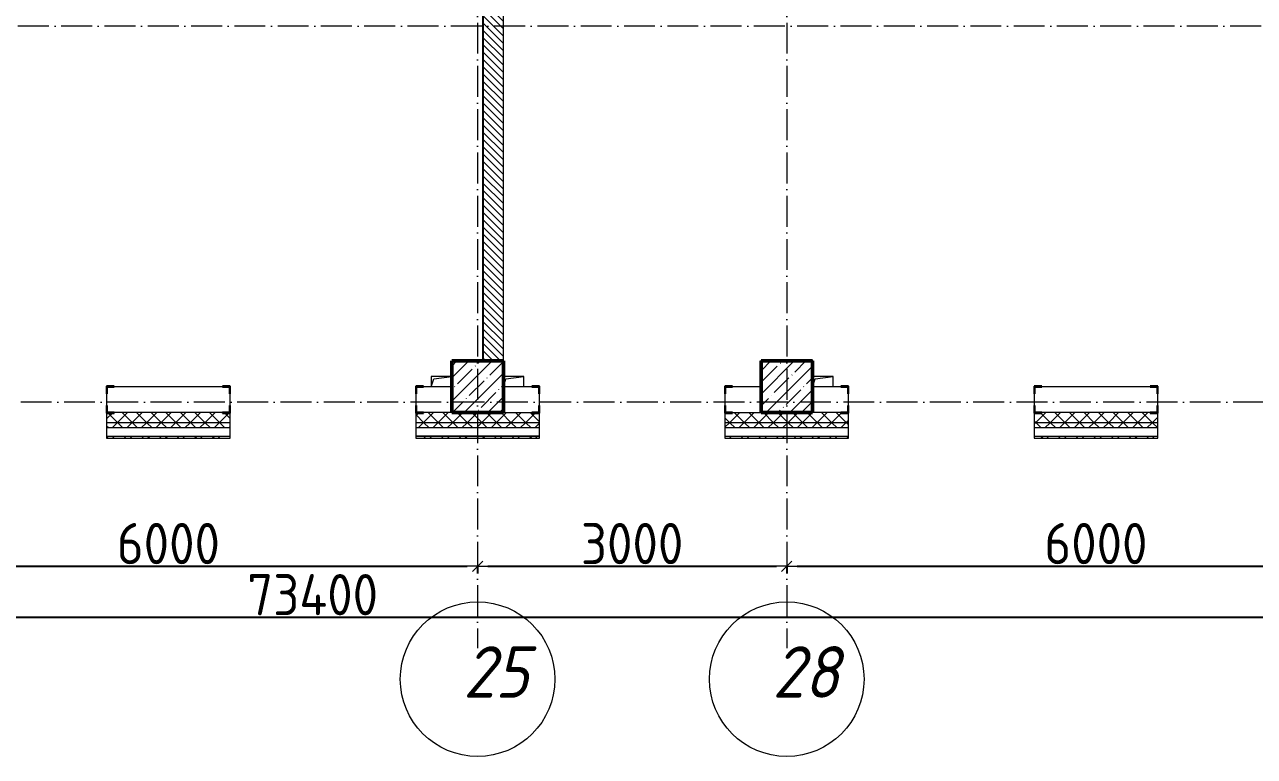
# Model space of a CAD drawing. Header units: millimetres. Extents: x -401725 to 250493, y 305116 to 802890.
# Drawn here: x 15963 to 27896, y 510858 to 517963 of the extents above; entities that cross this region are included whole.
import ezdxf

# ---------------------------------------------------------------- set-up
doc = ezdxf.new("R2010")
doc.units = ezdxf.units.MM
doc.linetypes.add('50_200_ШТРИХ_1Т_ш5_п1_п1_', pattern=[700, 500, -100, 0, -100])
for name, color, linetype, lineweight in [('A-____-____-DIMS', 7, 'Continuous', 9), ('A-GENM-____-MCUT', 7, 'Continuous', 25), ('A-GENM-____-OTLN', 7, 'Continuous', 9), ('A-GENM-____-OTLN-1', 7, 'Continuous', 25), ('A-WALL-____-MCUT', 7, 'Continuous', 13), ('A-WALL-____-MCUT-1', 7, 'Continuous', 9), ('A-WALL-____-PATT-1', 7, 'Continuous', 9), ('A-WALL-FNSH-MCUT-1', 7, 'Continuous', 9), ('S-COLS-____-MCUT', 7, 'Continuous', 50), ('S-COLS-____-OTLN', 7, 'Continuous', 9), ('S-GRID-____-IDEN', 7, 'Continuous', 9), ('S-GRID-____-OTLN-1', 7, '50_200_ШТРИХ_1Т_ш5_п1_п1_', 9)]:
    doc.layers.add(name, color=color, linetype=linetype, lineweight=lineweight)
doc.styles.add('ISOCPEUR_I_9', font='isocpeui.ttf', dxfattribs={"width": 0.9, "height": 250})
doc.styles.add('СПДС', font='isocpeur.ttf', dxfattribs={"width": 0.9})
doc.dimstyles.new('Размера А3', dxfattribs={"dimtxt": 200, "dimasz": 100, "dimexe": 70, "dimexo": 100, "dimgap": 20, "dimtad": 1, "dimdec": 0, "dimrnd": 10, "dimzin": 0, "dimdsep": 46, "dimtxsty": 'СПДС', "dimblk": 'ARROWHEAD_6', "dimcen": 1, "dimclrd": 256, "dimclre": 256, "dimclrt": 256, "dimazin": 0, "dimtfac": 1, "dimtdec": 0, "dimtmove": 2, "dimatfit": 3, "dimfxl": 1, "dimtolj": 1, "dimtzin": 0, "dimarcsym": 0})
pattern_1 = [(45, (-15591.66, 459015.94), (-70.71068, 70.71068), []), (135, (-15591.66, 459015.94), (-70.71068, -70.71068), [])]

# ---------------------------------------------------------------- blocks, each defined once
blk = doc.blocks.new('BSC_Колонна _Прямоугольная - 500х500-V13-АР1_План отверстий 2 этажа в осях 1-64_Ю-ЯЯ')
at = {"layer": 'S-COLS-____-OTLN'}
h = blk.add_hatch(dxfattribs=at)
h.set_pattern_fill('FP_22', color=256, style=0, pattern_type=2)
h.set_pattern_definition([(45, (-35950, -55431.04), (-114.04925, 114.04925), []), (45, (-35835.95, -55431.04), (-114.04925, 114.04925), [201.613, -40.323, 3.353, -36.97])])
h.paths.add_polyline_path([(-250, -250), (250, -250), (250, 250), (-250, 250), (-250, 179)], flags=0)
at = {"layer": 'S-COLS-____-MCUT'}
for p, q in [((250, 250), (-250, 250)), ((-250, 250), (-250, -250)), ((250, -250), (250, 250)), ((-250, -250), (250, -250))]:
    blk.add_line(p, q, dxfattribs=at)
blk = doc.blocks.new('BSC_Колонна _Прямоугольная - 500х500-V43-АР1_План отверстий 2 этажа в осях 1-64_Ю-ЯЯ')
at = {"layer": 'S-COLS-____-OTLN'}
h = blk.add_hatch(dxfattribs=at)
h.set_pattern_fill('FP_53', color=256, style=0, pattern_type=2)
h.set_pattern_definition([(45, (-38950, -55431.04), (-114.04925, 114.04925), []), (45, (-38835.95, -55431.04), (-114.04925, 114.04925), [201.613, -40.323, 3.353, -36.97])])
h.paths.add_polyline_path([(-250, -250), (250, -250), (250, 250), (-250, 250)], flags=0)
at = {"layer": 'S-COLS-____-MCUT'}
for p, q in [((250, 250), (-250, 250)), ((-250, 250), (-250, -250)), ((250, -250), (250, 250)), ((-250, -250), (250, -250))]:
    blk.add_line(p, q, dxfattribs=at)
blk = doc.blocks.new('Фахверк_СКБ_Уголок - 250_2700-27497298-АР1_План отверстий 2 этажа в осях 1-64_Ю-ЯЯ')
at = {"layer": 'A-GENM-____-MCUT'}
for p, q in [((200, 181), (125, 181)), ((125, 181), (125, 106)), ((131, 106), (131, 175)), ((131, 175), (200, 175)), ((200, 175), (200, 181)), ((125, 106), (131, 106)), ((131, -6), (125, -6)), ((125, -6), (125, -81)), ((125, -81), (200, -81)), ((131, -75), (131, -6)), ((200, -75), (131, -75)), ((200, -81), (200, -75))]:
    blk.add_line(p, q, dxfattribs=at)
blk = doc.blocks.new('AR_Отверстие прямоугольное _в плите_ - AR_Отверстие прямоугольное _в плите_-V167-АР1_План отверстий 2 этажа в осях 1-64_Ю-ЯЯ')
at = {"layer": 'A-GENM-____-OTLN'}
for p, q in [((100, 50), (-100, 50)), ((-100, -50), (-75, 25)), ((-75, 25), (100, 50)), ((100, -50), (100, 50))]:
    blk.add_line(p, q, dxfattribs=at)
blk = doc.blocks.new('AR_Отверстие прямоугольное _в плите_ - AR_Отверстие прямоугольное _в плите_-V175-АР1_План отверстий 2 этажа в осях 1-64_Ю-ЯЯ')
at = {"layer": 'A-GENM-____-OTLN'}
for p, q in [((100, 50), (-100, 50)), ((-100, 50), (-100, -50)), ((-100, -50), (-75, 25)), ((-75, 25), (100, 50))]:
    blk.add_line(p, q, dxfattribs=at)
blk = doc.blocks.new('Ось сетки - Круг_Ø6_00__ISO-2_5_0_9K_-25732049-АР1_План отверстий 2 этажа в осях 1-64_Ю-ЯЯ')
at = {"layer": 'S-GRID-____-IDEN'}
blk.add_circle((0, 0), 3, dxfattribs=at)
blk = doc.blocks.new('ARROWHEAD_6')
at = {"color": 0, "linetype": 'Continuous'}
for p, q in [((0, 0), (-1, 0)), ((-0.5, -0.5), (0.5, 0.5))]:
    blk.add_line(p, q, dxfattribs=at)
blk = doc.blocks.new('*D4601')
at = {"layer": 'A-____-____-DIMS', "lineweight": -2, "transparency": 16777216}
for p, q in [((14358, 512710), (14358, 512634)), ((14458, 512704), (20258, 512704)), ((20358, 512710), (20358, 512634))]:
    blk.add_line(p, q, dxfattribs=at)
at = {"layer": 'Defpoints', "color": 0, "lineweight": 30, "transparency": 16777216}
for p in [(14358, 512810), (20358, 512810), (20358, 512704)]:
    blk.add_point(p, dxfattribs=at)
at = {"layer": 'A-____-____-DIMS', "lineweight": -2, "transparency": 16777216, "xscale": 100, "yscale": 100, "zscale": 100, "rotation": 180}
blk.add_blockref('ARROWHEAD_6', (14358, 512704), dxfattribs=at)
at = {"layer": 'A-____-____-DIMS', "lineweight": -2, "transparency": 16777216, "xscale": 100, "yscale": 100, "zscale": 100}
blk.add_blockref('ARROWHEAD_6', (20358, 512704), dxfattribs=at)
at = {"layer": 'A-____-____-DIMS', "transparency": 16777216, "insert": (17358, 512924), "char_height": 400, "width": 2.49, "attachment_point": 5, "style": 'СПДС'}
blk.add_mtext('\\A1;6000', dxfattribs=at)
blk = doc.blocks.new('*D4602')
at = {"layer": 'A-____-____-DIMS', "lineweight": -2, "transparency": 16777216}
for p, q in [((20358, 512710), (20358, 512634)), ((20458, 512704), (23258, 512704)), ((23358, 512710), (23358, 512634))]:
    blk.add_line(p, q, dxfattribs=at)
at = {"layer": 'Defpoints', "color": 0, "lineweight": 30, "transparency": 16777216}
for p in [(20358, 512810), (23358, 512810), (23358, 512704)]:
    blk.add_point(p, dxfattribs=at)
at = {"layer": 'A-____-____-DIMS', "lineweight": -2, "transparency": 16777216, "xscale": 100, "yscale": 100, "zscale": 100, "rotation": 180}
blk.add_blockref('ARROWHEAD_6', (20358, 512704), dxfattribs=at)
at = {"layer": 'A-____-____-DIMS', "lineweight": -2, "transparency": 16777216, "xscale": 100, "yscale": 100, "zscale": 100}
blk.add_blockref('ARROWHEAD_6', (23358, 512704), dxfattribs=at)
at = {"layer": 'A-____-____-DIMS', "transparency": 16777216, "insert": (21858, 512924), "char_height": 400, "width": 2.49, "attachment_point": 5, "style": 'СПДС'}
blk.add_mtext('\\A1;3000', dxfattribs=at)
blk = doc.blocks.new('*D4603')
at = {"layer": 'A-____-____-DIMS', "lineweight": -2, "transparency": 16777216}
for p, q in [((23358, 512710), (23358, 512634)), ((23458, 512704), (29258, 512704)), ((29358, 512710), (29358, 512634))]:
    blk.add_line(p, q, dxfattribs=at)
at = {"layer": 'Defpoints', "color": 0, "lineweight": 30, "transparency": 16777216}
for p in [(23358, 512810), (29358, 512810), (29358, 512704)]:
    blk.add_point(p, dxfattribs=at)
at = {"layer": 'A-____-____-DIMS', "lineweight": -2, "transparency": 16777216, "xscale": 100, "yscale": 100, "zscale": 100, "rotation": 180}
blk.add_blockref('ARROWHEAD_6', (23358, 512704), dxfattribs=at)
at = {"layer": 'A-____-____-DIMS', "lineweight": -2, "transparency": 16777216, "xscale": 100, "yscale": 100, "zscale": 100}
blk.add_blockref('ARROWHEAD_6', (29358, 512704), dxfattribs=at)
at = {"layer": 'A-____-____-DIMS', "transparency": 16777216, "insert": (26358, 512924), "char_height": 400, "width": 2.49, "attachment_point": 5, "style": 'СПДС'}
blk.add_mtext('\\A1;6000', dxfattribs=at)
blk = doc.blocks.new('*D4590')
at = {"layer": 'A-____-____-DIMS', "lineweight": -2, "transparency": 16777216}
for p, q in [((-17942, 512214), (-17942, 512138)), ((-17842, 512208), (55358, 512208)), ((55458, 512214), (55458, 512138))]:
    blk.add_line(p, q, dxfattribs=at)
at = {"layer": 'Defpoints', "color": 0, "lineweight": 30, "transparency": 16777216}
for p in [(-17942, 512314), (55458, 512314), (55458, 512208)]:
    blk.add_point(p, dxfattribs=at)
at = {"layer": 'A-____-____-DIMS', "lineweight": -2, "transparency": 16777216, "xscale": 100, "yscale": 100, "zscale": 100, "rotation": 180}
blk.add_blockref('ARROWHEAD_6', (-17942, 512208), dxfattribs=at)
at = {"layer": 'A-____-____-DIMS', "lineweight": -2, "transparency": 16777216, "xscale": 100, "yscale": 100, "zscale": 100}
blk.add_blockref('ARROWHEAD_6', (55458, 512208), dxfattribs=at)
at = {"layer": 'A-____-____-DIMS', "transparency": 16777216, "insert": (18758, 512428), "char_height": 400, "width": 3.19, "attachment_point": 5, "style": 'СПДС'}
blk.add_mtext('\\A1;73400', dxfattribs=at)
blk = doc.blocks.new('2этаж')
at = {"layer": 'S-GRID-____-OTLN-1', "color": 251, "ltscale": 0.6, "true_color": 0x636466}
for p, q in [((20358.3, 549908.8), (20358.3, 511907.5)), ((23358.3, 549908.8), (23358.3, 511907.5)), ((59888.4, 517947), (-20260.4, 517947)), ((88482.7, 514297), (-20260.4, 514297))]:
    blk.add_line(p, q, dxfattribs=at)
at = {"layer": 'S-GRID-____-IDEN', "xscale": 250, "yscale": 250, "zscale": 99.99999999999993, "rotation": 180}
for p in [(20358.3, 511607.5), (23358.3, 511607.5)]:
    blk.add_blockref('Ось сетки - Круг_Ø6_00__ISO-2_5_0_9K_-25732049-АР1_План отверстий 2 этажа в осях 1-64_Ю-ЯЯ', p, dxfattribs=at)
at = {"layer": 'S-GRID-____-IDEN', "char_height": 500, "width": 404.05, "attachment_point": 1, "style": 'ISOCPEUR_I_9'}
for s, insert in [('25', (20219.4, 511927.3)), ('28', (23219.4, 511927.3))]:
    blk.add_mtext(s, dxfattribs=dict(at, insert=insert))
at = {"layer": 'A-____-____-DIMS'}
for base, p1, p2, picture, middle in [((20358.3, 512704.4), (14358.3, 512810.5), (20358.3, 512810.5), '*D4601', (17358.3, 512924.4)), ((23358.3, 512704.4), (20358.3, 512810.5), (23358.3, 512810.5), '*D4602', (21858.3, 512924.4)), ((29358.3, 512704.4), (23358.3, 512810.5), (29358.3, 512810.5), '*D4603', (26358.3, 512924.4)), ((55458.3, 512207.6), (-17941.7, 512313.7), (55458.3, 512313.7), '*D4590', (18758.3, 512427.6))]:
    dim = blk.add_linear_dim(base=base, p1=p1, p2=p2, dimstyle='Размера А3', override={"dimtxt": 400}, dxfattribs=at)
    dim.commit()
    dim.dimension.update_dxf_attribs({"geometry": picture, "text_midpoint": middle})

msp = doc.modelspace()

# ---------------------------------------------------------------- hatches: boundary and pattern name
at = {"layer": 'A-WALL-____-PATT-1'}
h = msp.add_hatch(dxfattribs=at)
h.set_pattern_fill('FP_6', color=256, style=0, pattern_type=2)
h.set_pattern_definition([(135, (-15591.663, 459015.94), (-35.35534, -35.35534), [])])
h.paths.add_polyline_path([(20408.3366, 514696.983), (20608.3366, 514696.983), (20608.3366, 518190.983), (20539.3366, 518190.983), (20539.3366, 518196.983), (20608.3366, 518196.983), (20608.3366, 521696.983), (20408.3366, 521696.983), (20408.3366, 518196.983), (20477.3366, 518196.983), (20477.3366, 518190.983), (20408.3366, 518190.983), (20408.3366, 516240.5328)], flags=0)
h = msp.add_hatch(dxfattribs=at)
h.set_pattern_fill('FP_1', color=256, style=0, pattern_type=2)
h.set_pattern_definition(pattern_1)
h.paths.add_polyline_path([(58628.1836, 514096.983), (58708.3366, 514096.983), (58708.3366, 514196.983), (52358.3366, 514196.983), (52358.3366, 514096.983), (55093.1822, 514096.983)], flags=0)
h.paths.add_polyline_path([(49408.3366, 514096.983), (51358.3366, 514096.983), (51358.3366, 514196.983), (49483.3366, 514196.983), (49483.3366, 514190.983), (49408.3366, 514190.983)], flags=0)
h.paths.add_polyline_path([(48408.3366, 514096.983), (48408.3366, 514190.983), (48333.3366, 514190.983), (48333.3366, 514196.983), (47383.3366, 514196.983), (47383.3366, 514190.983), (47308.3366, 514190.983), (47308.3366, 514096.983), (48023.1796, 514096.983)], flags=0)
h.paths.add_polyline_path([(44488.1782, 514096.983), (45508.3366, 514096.983), (45508.3366, 514190.983), (45433.3366, 514190.983), (45433.3366, 514196.983), (44383.3366, 514196.983), (44383.3366, 514190.983), (44308.3366, 514190.983), (44308.3366, 514096.983), (44383.3366, 514096.983)], flags=0)
h.paths.add_polyline_path([(42508.3366, 514096.983), (42508.3366, 514190.983), (42433.3366, 514190.983), (42433.3366, 514196.983), (41383.3366, 514196.983), (41383.3366, 514190.983), (41308.3366, 514190.983), (41308.3366, 514096.983), (41836.9272, 514096.983)], flags=0)
h.paths.add_polyline_path([(38743.8011, 514096.983), (39508.3366, 514096.983), (39508.3366, 514190.983), (39433.3366, 514190.983), (39433.3366, 514196.983), (38383.3366, 514196.983), (38383.3366, 514190.983), (38308.3366, 514190.983), (38308.3366, 514096.983), (38658.3366, 514096.983)], flags=0)
h.paths.add_polyline_path([(36433.3366, 514096.983), (36508.3366, 514096.983), (36508.3366, 514190.983), (36433.3366, 514190.983), (36433.3366, 514196.983), (35383.3366, 514196.983), (35383.3366, 514190.983), (35308.3366, 514190.983), (35308.3366, 514096.983), (35650.6749, 514096.983)], flags=0)
h.paths.add_polyline_path([(32308.3366, 514096.983), (33508.3366, 514096.983), (33508.3366, 514190.983), (33433.3366, 514190.983), (33433.3366, 514196.983), (32383.3366, 514196.983), (32383.3366, 514190.983), (32308.3366, 514190.983)], flags=0)
h.paths.add_polyline_path([(26883.3366, 514096.983), (26958.3366, 514096.983), (26958.3366, 514190.983), (26883.3366, 514190.983), (26883.3366, 514196.983), (25833.3366, 514196.983), (25833.3366, 514190.983), (25758.3366, 514190.983), (25758.3366, 514096.983), (26813.1715, 514096.983)], flags=0)
h.paths.add_polyline_path([(28833.3366, 514096.983), (30508.3366, 514096.983), (30508.3366, 514190.983), (30433.3366, 514190.983), (30433.3366, 514196.983), (28833.3366, 514196.983), (28833.3366, 514190.983), (28758.3366, 514190.983), (28758.3366, 514096.983)], flags=0)
h.paths.add_polyline_path([(23883.3366, 514096.983), (23958.3366, 514096.983), (23958.3366, 514190.983), (23883.3366, 514190.983), (23883.3366, 514196.983), (22833.3366, 514196.983), (22833.3366, 514190.983), (22758.3366, 514190.983), (22758.3366, 514096.983), (23608.3366, 514096.983)], flags=0)
h.paths.add_polyline_path([(20958.3366, 514096.983), (20958.3366, 514190.983), (20883.3366, 514190.983), (20883.3366, 514196.983), (19833.3366, 514196.983), (19833.3366, 514190.983), (19758.3366, 514190.983), (19758.3366, 514096.983), (20626.9192, 514096.983)], flags=0)
h.paths.add_polyline_path([(16758.3366, 514096.983), (17958.3366, 514096.983), (17958.3366, 514190.983), (17883.3366, 514190.983), (17883.3366, 514196.983), (16833.3366, 514196.983), (16833.3366, 514190.983), (16758.3366, 514190.983)], flags=0)
h.paths.add_polyline_path([(14958.3366, 514096.983), (14958.3366, 514190.983), (14883.3366, 514190.983), (14883.3366, 514196.983), (13833.3366, 514196.983), (13833.3366, 514190.983), (13758.3366, 514190.983), (13758.3366, 514096.983), (14883.3366, 514096.983)], flags=0)
h.paths.add_polyline_path([(11108.3366, 514096.983), (11958.3366, 514096.983), (11958.3366, 514190.983), (11883.3366, 514190.983), (11883.3366, 514196.983), (10833.3366, 514196.983), (10833.3366, 514190.983), (10758.3366, 514190.983), (10758.3366, 514096.983), (10905.6655, 514096.983)], flags=0)
h.paths.add_polyline_path([(8958.3366, 514096.983), (8958.3366, 514190.983), (8883.3366, 514190.983), (8883.3366, 514196.983), (7833.3366, 514196.983), (7833.3366, 514190.983), (7758.3366, 514190.983), (7758.3366, 514096.983), (8254.4145, 514096.983)], flags=0)
h.paths.add_polyline_path([(5958.3366, 514096.983), (5958.3366, 514190.983), (5883.3366, 514190.983), (5883.3366, 514196.983), (4833.3366, 514196.983), (4833.3366, 514190.983), (4758.3366, 514190.983), (4758.3366, 514096.983), (5883.3366, 514096.983)], flags=0)
h.paths.add_polyline_path([(2958.3366, 514096.983), (2958.3366, 514190.983), (2883.3366, 514190.983), (2883.3366, 514196.983), (1833.3366, 514196.983), (1833.3366, 514190.983), (1758.3366, 514190.983), (1758.3366, 514096.983), (2951.9125, 514096.983)], flags=0)
h.paths.add_polyline_path([(758.3366, 514096.983), (758.3366, 514190.983), (683.3366, 514190.983), (683.3366, 514196.983), (-9041.6634, 514196.983), (-9041.6634, 514096.983), (300.6615, 514096.983)], flags=0)
h.paths.add_polyline_path([(-10041.6634, 514096.983), (-10041.6634, 514196.983), (-18041.6634, 514196.983), (-18041.6634, 514096.983), (-12071.8431, 514096.983)], flags=0)
h = msp.add_hatch(dxfattribs=at)
h.set_pattern_fill('FP_1', color=256, style=0, pattern_type=2)
h.set_pattern_definition(pattern_1)
h.paths.add_polyline_path([(58708.3366, 514046.983), (58708.3366, 514096.983), (52358.3366, 514096.983), (52358.3366, 514046.983), (58628.1836, 514046.983)], flags=0)
h.paths.add_polyline_path([(51358.3366, 514046.983), (51358.3366, 514096.983), (49408.3366, 514096.983), (49408.3366, 514046.983), (49790.6802, 514046.983)], flags=0)
h.paths.add_polyline_path([(48408.3366, 514046.983), (48408.3366, 514096.983), (47308.3366, 514096.983), (47308.3366, 514046.983), (48023.1796, 514046.983)], flags=0)
h.paths.add_polyline_path([(45508.3366, 514046.983), (45508.3366, 514096.983), (44308.3366, 514096.983), (44308.3366, 514046.983), (44488.1782, 514046.983)], flags=0)
h.paths.add_polyline_path([(42508.3366, 514046.983), (42508.3366, 514096.983), (41308.3366, 514096.983), (41308.3366, 514046.983), (41836.9272, 514046.983)], flags=0)
h.paths.add_polyline_path([(39508.3366, 514046.983), (39508.3366, 514096.983), (38308.3366, 514096.983), (38308.3366, 514046.983), (39185.6762, 514046.983)], flags=0)
h.paths.add_polyline_path([(35308.3366, 514046.983), (36508.3366, 514046.983), (36508.3366, 514096.983), (35308.3366, 514096.983)], flags=0)
h.paths.add_polyline_path([(32999.4239, 514046.983), (33508.3366, 514046.983), (33508.3366, 514096.983), (32308.3366, 514096.983), (32308.3366, 514046.983)], flags=0)
h.paths.add_polyline_path([(28758.3366, 514046.983), (30508.3366, 514046.983), (30508.3366, 514096.983), (28758.3366, 514096.983)], flags=0)
h.paths.add_polyline_path([(25758.3366, 514046.983), (26958.3366, 514046.983), (26958.3366, 514096.983), (25758.3366, 514096.983)], flags=0)
h.paths.add_polyline_path([(23958.3366, 514046.983), (23958.3366, 514096.983), (22758.3366, 514096.983), (22758.3366, 514046.983), (23278.1702, 514046.983)], flags=0)
h.paths.add_polyline_path([(17958.3366, 514046.983), (17958.3366, 514096.983), (16758.3366, 514096.983), (16758.3366, 514046.983)], flags=0)
h.paths.add_polyline_path([(19758.3366, 514046.983), (20958.3366, 514046.983), (20958.3366, 514096.983), (19758.3366, 514096.983)], flags=0)
h.paths.add_polyline_path([(14958.3366, 514046.983), (14958.3366, 514096.983), (13758.3366, 514096.983), (13758.3366, 514046.983), (14440.6669, 514046.983)], flags=0)
h.paths.add_polyline_path([(11958.3366, 514046.983), (11958.3366, 514096.983), (10758.3366, 514096.983), (10758.3366, 514046.983), (11789.4159, 514046.983)], flags=0)
h.paths.add_polyline_path([(7758.3366, 514046.983), (8958.3366, 514046.983), (8958.3366, 514096.983), (7758.3366, 514096.983)], flags=0)
h.paths.add_polyline_path([(5958.3366, 514046.983), (5958.3366, 514096.983), (4758.3366, 514096.983), (4758.3366, 514046.983), (5603.1635, 514046.983)], flags=0)
h.paths.add_polyline_path([(2951.9125, 514046.983), (2958.3366, 514046.983), (2958.3366, 514096.983), (1758.3366, 514096.983), (1758.3366, 514046.983), (2068.1622, 514046.983)], flags=0)
h.paths.add_polyline_path([(758.3366, 514046.983), (758.3366, 514096.983), (-9041.6634, 514096.983), (-9041.6634, 514046.983), (300.6615, 514046.983)], flags=0)
h.paths.add_polyline_path([(-10041.6634, 514046.983), (-10041.6634, 514096.983), (-18141.6634, 514096.983), (-18141.6634, 514046.983), (-12071.8431, 514046.983)], flags=0)
h = msp.add_hatch(dxfattribs=at)
h.set_pattern_fill('FP_3', color=256, style=0, pattern_type=2)
h.set_pattern_definition([(45, (-15591.66, 459015.94), (-85.53659, 85.53659), []), (45, (-15534.64, 459015.94), (-85.53659, 85.53659), [])])
h.paths.add_polyline_path([(29623.3366, 513946.983), (29623.3366, 513966.983), (28758.3366, 513966.983), (28758.3366, 513946.983), (29464.4225, 513946.983)], flags=0)
h.paths.add_polyline_path([(26813.1715, 513946.983), (26958.3366, 513946.983), (26958.3366, 513966.983), (25758.3366, 513966.983), (25758.3366, 513946.983)], flags=0)
h.paths.add_polyline_path([(23278.1702, 513946.983), (23958.3366, 513946.983), (23958.3366, 513966.983), (22758.3366, 513966.983), (22758.3366, 513946.983)], flags=0)
h.paths.add_polyline_path([(20958.3366, 513946.983), (20958.3366, 513966.983), (19758.3366, 513966.983), (19758.3366, 513946.983), (20626.9192, 513946.983)], flags=0)
h.paths.add_polyline_path([(17958.3366, 513946.983), (17958.3366, 513966.983), (16758.3366, 513966.983), (16758.3366, 513946.983)], flags=0)
h.paths.add_polyline_path([(14958.3366, 513946.983), (14958.3366, 513966.983), (13758.3366, 513966.983), (13758.3366, 513946.983), (14440.6669, 513946.983)], flags=0)
h.paths.add_polyline_path([(11789.4159, 513946.983), (11958.3366, 513946.983), (11958.3366, 513966.983), (10758.3366, 513966.983), (10758.3366, 513946.983), (10905.6655, 513946.983)], flags=0)
h.paths.add_polyline_path([(8958.3366, 513946.983), (8958.3366, 513966.983), (7758.3366, 513966.983), (7758.3366, 513946.983), (8254.4145, 513946.983)], flags=0)
h.paths.add_polyline_path([(5603.1635, 513946.983), (5958.3366, 513946.983), (5958.3366, 513966.983), (4758.3366, 513966.983), (4758.3366, 513946.983)], flags=0)
h.paths.add_polyline_path([(1758.3366, 513946.983), (2958.3366, 513946.983), (2958.3366, 513966.983), (1758.3366, 513966.983)], flags=0)
h.paths.add_polyline_path([(758.3366, 513946.983), (758.3366, 513966.983), (-9041.6634, 513966.983), (-9041.6634, 513946.983), (300.6615, 513946.983)], flags=0)
h.paths.add_polyline_path([(-10041.6634, 513946.983), (-10041.6634, 513966.983), (-18271.6634, 513966.983), (-18271.6634, 513946.983), (-12071.8431, 513946.983)], flags=0)

# ---------------------------------------------------------------- linework, layer by layer
for points in [[(20408.3366, 521596.983), (20408.3366, 514696.983)], [(23108.3366, 514446.983), (23108.3366, 514696.983), (23608.3366, 514696.983), (23608.3366, 514446.983)]]:
    msp.add_lwpolyline(points)
at = {"layer": 'A-WALL-____-MCUT'}
for p, q in [((20408.3366, 518121.983), (20408.3366, 514696.983)), ((20608.3366, 514696.983), (20608.3366, 518121.983)), ((17883.3366, 514446.983), (16833.3366, 514446.983)), ((20108.3366, 514446.983), (19833.3366, 514446.983)), ((20883.3366, 514446.983), (20608.3366, 514446.983)), ((23108.3366, 514446.983), (22833.3366, 514446.983)), ((23883.3366, 514446.983), (23608.3366, 514446.983)), ((26883.3366, 514446.983), (25833.3366, 514446.983)), ((16758.3366, 514377.983), (16758.3366, 514265.983)), ((17958.3366, 514265.983), (17958.3366, 514377.983)), ((19758.3366, 514377.983), (19758.3366, 514265.983)), ((20958.3366, 514265.983), (20958.3366, 514377.983)), ((22758.3366, 514377.983), (22758.3366, 514265.983)), ((23958.3366, 514265.983), (23958.3366, 514377.983)), ((25758.3366, 514377.983), (25758.3366, 514265.983)), ((26958.3366, 514265.983), (26958.3366, 514377.983)), ((16758.3366, 514190.983), (16758.3366, 513966.983)), ((17958.3366, 513966.983), (17958.3366, 514190.983)), ((19758.3366, 514190.983), (19758.3366, 513966.983)), ((20608.3366, 514196.983), (20883.3366, 514196.983)), ((20958.3366, 513966.983), (20958.3366, 514190.983)), ((22758.3366, 514190.983), (22758.3366, 513966.983)), ((22833.3366, 514196.983), (23108.3366, 514196.983)), ((23958.3366, 513966.983), (23958.3366, 514190.983)), ((25758.3366, 514190.983), (25758.3366, 513966.983)), ((26958.3366, 513966.983), (26958.3366, 514190.983)), ((16758.3366, 513966.983), (17958.3366, 513966.983)), ((19758.3366, 513966.983), (20958.3366, 513966.983)), ((22758.3366, 513966.983), (23958.3366, 513966.983)), ((25758.3366, 513966.983), (26958.3366, 513966.983))]:
    msp.add_line(p, q, dxfattribs=at)
at = {"layer": 'A-WALL-____-MCUT-1'}
for p, q in [((17883.3366, 514196.983), (16833.3366, 514196.983)), ((20108.3366, 514196.983), (19833.3366, 514196.983)), ((23883.3366, 514196.983), (23608.3366, 514196.983)), ((26883.3366, 514196.983), (25833.3366, 514196.983)), ((17958.3366, 514096.983), (16758.3366, 514096.983)), ((20958.3366, 514096.983), (19758.3366, 514096.983)), ((23958.3366, 514096.983), (22758.3366, 514096.983)), ((26958.3366, 514096.983), (25758.3366, 514096.983)), ((17958.3366, 514046.983), (16758.3366, 514046.983)), ((20958.3366, 514046.983), (19758.3366, 514046.983)), ((23958.3366, 514046.983), (22758.3366, 514046.983)), ((26958.3366, 514046.983), (25758.3366, 514046.983))]:
    msp.add_line(p, q, dxfattribs=at)
at = {"layer": 'A-WALL-FNSH-MCUT-1'}
for p, q in [((16758.3366, 513966.983), (16758.3366, 513966.983)), ((16758.3366, 513966.983), (16758.3366, 513946.983)), ((17958.3366, 513946.983), (17958.3366, 513966.983)), ((20958.3366, 513966.983), (19758.3366, 513966.983)), ((19758.3366, 513966.983), (19758.3366, 513946.983)), ((20958.3366, 513946.983), (20958.3366, 513966.983)), ((22758.3366, 513966.983), (22758.3366, 513946.983)), ((23958.3366, 513946.983), (23958.3366, 513966.983)), ((25758.3366, 513966.983), (25758.3366, 513966.983)), ((25758.3366, 513966.983), (25758.3366, 513946.983)), ((26958.3366, 513946.983), (26958.3366, 513966.983)), ((16758.3366, 513946.983), (17958.3366, 513946.983)), ((19758.3366, 513946.983), (20958.3366, 513946.983)), ((22758.3366, 513946.983), (23958.3366, 513946.983)), ((25758.3366, 513946.983), (26958.3366, 513946.983))]:
    msp.add_line(p, q, dxfattribs=at)

# ---------------------------------------------------------------- block references
at = {"color": 18, "true_color": 0x000000}
msp.add_blockref('2этаж', (0, 0), dxfattribs=at)
at = {"layer": 'A-GENM-____-OTLN'}
for name, p in [('AR_Отверстие прямоугольное _в плите_ - AR_Отверстие прямоугольное _в плите_-V175-АР1_План отверстий 2 этажа в осях 1-64_Ю-ЯЯ', (20008.3366, 514496.983)), ('AR_Отверстие прямоугольное _в плите_ - AR_Отверстие прямоугольное _в плите_-V167-АР1_План отверстий 2 этажа в осях 1-64_Ю-ЯЯ', (20708.3366, 514496.983)), ('AR_Отверстие прямоугольное _в плите_ - AR_Отверстие прямоугольное _в плите_-V167-АР1_План отверстий 2 этажа в осях 1-64_Ю-ЯЯ', (23708.3366, 514496.983))]:
    msp.add_blockref(name, p, dxfattribs=at)
at = {"layer": 'A-GENM-____-OTLN-1'}
for p in [(16633.3366, 514271.983), (19633.3366, 514271.983), (22633.3366, 514271.983), (25633.3366, 514271.983)]:
    msp.add_blockref('Фахверк_СКБ_Уголок - 250_2700-27497298-АР1_План отверстий 2 этажа в осях 1-64_Ю-ЯЯ', p, dxfattribs=at)
at = {"layer": 'A-GENM-____-OTLN-1', "rotation": 180}
for p in [(18083.3366, 514371.983), (21083.3366, 514371.983), (24083.3366, 514371.983), (27083.3366, 514371.983)]:
    msp.add_blockref('Фахверк_СКБ_Уголок - 250_2700-27497298-АР1_План отверстий 2 этажа в осях 1-64_Ю-ЯЯ', p, dxfattribs=at)
at = {"layer": 'S-COLS-____-OTLN'}
for name, p in [('BSC_Колонна _Прямоугольная - 500х500-V13-АР1_План отверстий 2 этажа в осях 1-64_Ю-ЯЯ', (20358.3366, 514446.983)), ('BSC_Колонна _Прямоугольная - 500х500-V43-АР1_План отверстий 2 этажа в осях 1-64_Ю-ЯЯ', (23358.3366, 514446.983))]:
    msp.add_blockref(name, p, dxfattribs=at)

doc.saveas('drawing.dxf')
